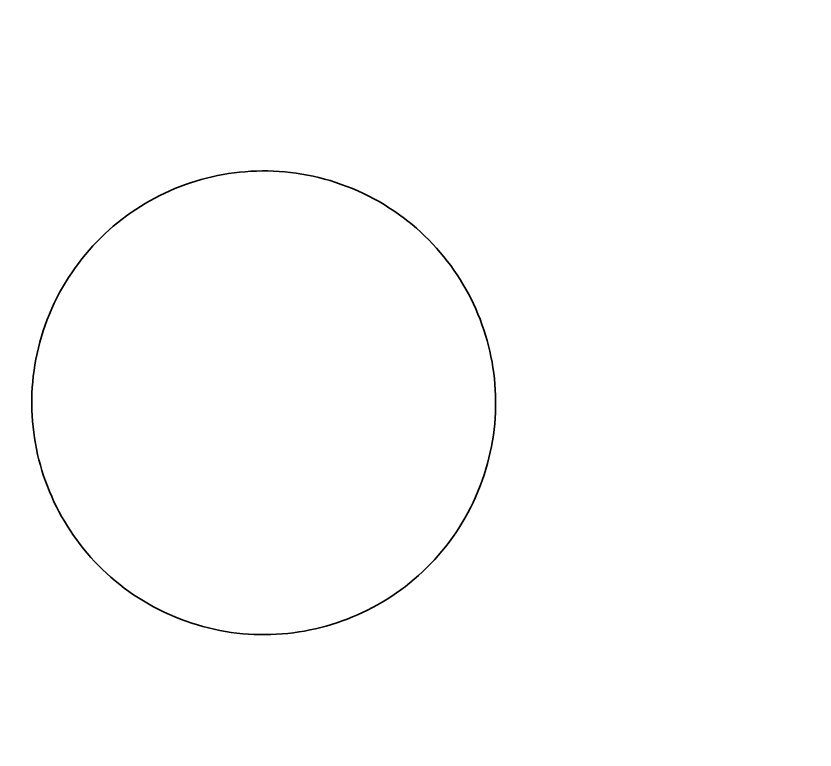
# Model space of a CAD drawing. Header units: centimetres. Extents: x -14.5 to 14.3, y -14.3 to 14.5.
# Drawn here: x -8.904 to -7.014, y 1.638 to 3.376 of the extents above; entities that cross this region are included whole.
import ezdxf

# ---------------------------------------------------------------- set-up
doc = ezdxf.new("R2010")
doc.units = ezdxf.units.CM
doc.header["$MEASUREMENT"] = 0
doc.layers.add('Layer 1', color=7, linetype='Continuous')

msp = doc.modelspace()

# ---------------------------------------------------------------- linework, layer by layer
at = {"layer": 'Layer 1', "color": 250, "lineweight": 35}
for points, knots in [([(-0.11537, 14.45903), (-8.05443, 14.45903), (-14.4903, 8.02315), (-14.4903, 0.0841), (-14.4903, 0.0841), (-14.4903, -7.85495), (-8.05443, -14.29082), (-0.11537, -14.29082), (-0.11537, -14.29082), (7.82367, -14.29082), (14.25955, -7.85495), (14.25955, 0.0841), (14.25955, 0.0841), (14.25955, 8.02315), (7.82367, 14.45903), (-0.11537, 14.45903)], [0, 0, 0, 0, 0.2, 0.2, 0.2, 0.2, 0.4, 0.4, 0.4, 0.4, 0.6, 0.6, 0.6, 0.6, 1, 1, 1, 1]), ([(-8.10805, 2.96706), (-8.10805, 2.96706), (-8.1212, 2.97232), (-8.1212, 2.97232), (-8.1212, 2.97232), (-8.1212, 2.97232), (-8.13441, 2.97721), (-8.13441, 2.97721), (-8.13441, 2.97721), (-8.13441, 2.97721), (-8.14766, 2.98173), (-8.14766, 2.98173), (-8.14766, 2.98173), (-8.14766, 2.98173), (-8.16095, 2.98591), (-8.16095, 2.98591), (-8.16095, 2.98591), (-8.16095, 2.98591), (-8.17429, 2.98972), (-8.17429, 2.98972), (-8.17429, 2.98972), (-8.17429, 2.98972), (-8.18765, 2.99319), (-8.18765, 2.99319), (-8.18765, 2.99319), (-8.18765, 2.99319), (-8.20105, 2.9963), (-8.20105, 2.9963), (-8.20105, 2.9963), (-8.20105, 2.9963), (-8.21446, 2.99907), (-8.21446, 2.99907), (-8.21446, 2.99907), (-8.21446, 2.99907), (-8.22789, 3.00149), (-8.22789, 3.00149), (-8.22789, 3.00149), (-8.22789, 3.00149), (-8.24132, 3.00356), (-8.24132, 3.00356), (-8.24132, 3.00356), (-8.24132, 3.00356), (-8.25476, 3.0053), (-8.25476, 3.0053), (-8.25476, 3.0053), (-8.25476, 3.0053), (-8.2682, 3.00669), (-8.2682, 3.00669), (-8.2682, 3.00669), (-8.2682, 3.00669), (-8.28164, 3.00775), (-8.28164, 3.00775), (-8.28164, 3.00775), (-8.28164, 3.00775), (-8.29505, 3.00848), (-8.29505, 3.00848), (-8.29505, 3.00848), (-8.29505, 3.00848), (-8.30845, 3.00887), (-8.30845, 3.00887), (-8.30845, 3.00887), (-8.30845, 3.00887), (-8.32183, 3.00893), (-8.32183, 3.00893), (-8.32183, 3.00893), (-8.32183, 3.00893), (-8.33518, 3.00867), (-8.33518, 3.00867), (-8.33518, 3.00867), (-8.33518, 3.00867), (-8.34849, 3.00808), (-8.34849, 3.00808), (-8.34849, 3.00808), (-8.34849, 3.00808), (-8.36176, 3.00717), (-8.36176, 3.00717), (-8.36176, 3.00717), (-8.36176, 3.00717), (-8.37498, 3.00594), (-8.37498, 3.00594), (-8.37498, 3.00594), (-8.37498, 3.00594), (-8.38815, 3.00439), (-8.38815, 3.00439), (-8.38815, 3.00439), (-8.38815, 3.00439), (-8.40126, 3.00253), (-8.40126, 3.00253), (-8.40126, 3.00253), (-8.40126, 3.00253), (-8.41431, 3.00035), (-8.41431, 3.00035), (-8.41431, 3.00035), (-8.41431, 3.00035), (-8.42729, 2.99786), (-8.42729, 2.99786), (-8.42729, 2.99786), (-8.42729, 2.99786), (-8.44019, 2.99506), (-8.44019, 2.99506), (-8.44019, 2.99506), (-8.44019, 2.99506), (-8.45301, 2.99196), (-8.45301, 2.99196), (-8.45301, 2.99196), (-8.45301, 2.99196), (-8.46575, 2.98855), (-8.46575, 2.98855), (-8.46575, 2.98855), (-8.46575, 2.98855), (-8.47839, 2.98484), (-8.47839, 2.98484), (-8.47839, 2.98484), (-8.47839, 2.98484), (-8.49094, 2.98083), (-8.49094, 2.98083), (-8.49094, 2.98083), (-8.49094, 2.98083), (-8.50339, 2.97653), (-8.50339, 2.97653), (-8.50339, 2.97653), (-8.50339, 2.97653), (-8.51572, 2.97193), (-8.51572, 2.97193), (-8.51572, 2.97193), (-8.51572, 2.97193), (-8.52794, 2.96703), (-8.52794, 2.96703), (-8.52794, 2.96703), (-8.52794, 2.96703), (-8.54004, 2.96185), (-8.54004, 2.96185), (-8.54004, 2.96185), (-8.54004, 2.96185), (-8.55202, 2.95638), (-8.55202, 2.95638), (-8.55202, 2.95638), (-8.55202, 2.95638), (-8.56386, 2.95063), (-8.56386, 2.95063), (-8.56386, 2.95063), (-8.56386, 2.95063), (-8.57557, 2.94459), (-8.57557, 2.94459), (-8.57557, 2.94459), (-8.57557, 2.94459), (-8.58713, 2.93827), (-8.58713, 2.93827), (-8.58713, 2.93827), (-8.58713, 2.93827), (-8.59855, 2.93167), (-8.59855, 2.93167), (-8.59855, 2.93167), (-8.59855, 2.93167), (-8.60981, 2.9248), (-8.60981, 2.9248), (-8.60981, 2.9248), (-8.60981, 2.9248), (-8.62091, 2.91765), (-8.62091, 2.91765), (-8.62091, 2.91765), (-8.62091, 2.91765), (-8.63185, 2.91024), (-8.63185, 2.91024), (-8.63185, 2.91024), (-8.63185, 2.91024), (-8.64261, 2.90255), (-8.64261, 2.90255), (-8.64261, 2.90255), (-8.64261, 2.90255), (-8.6532, 2.8946), (-8.6532, 2.8946), (-8.6532, 2.8946), (-8.6532, 2.8946), (-8.66361, 2.88638), (-8.66361, 2.88638), (-8.66361, 2.88638), (-8.66361, 2.88638), (-8.67383, 2.8779), (-8.67383, 2.8779), (-8.67383, 2.8779), (-8.67383, 2.8779), (-8.68386, 2.86916), (-8.68386, 2.86916), (-8.68386, 2.86916), (-8.68386, 2.86916), (-8.69369, 2.86017), (-8.69369, 2.86017), (-8.69369, 2.86017), (-8.69369, 2.86017), (-8.70331, 2.85092), (-8.70331, 2.85092), (-8.70331, 2.85092), (-8.70331, 2.85092), (-8.71272, 2.84141), (-8.71272, 2.84141), (-8.71272, 2.84141), (-8.71272, 2.84141), (-8.72192, 2.83166), (-8.72192, 2.83166), (-8.72192, 2.83166), (-8.72192, 2.83166), (-8.7309, 2.82166), (-8.7309, 2.82166), (-8.7309, 2.82166), (-8.7309, 2.82166), (-8.73964, 2.81141), (-8.73964, 2.81141), (-8.73964, 2.81141), (-8.73964, 2.81141), (-8.74816, 2.80092), (-8.74816, 2.80092), (-8.74816, 2.80092), (-8.74816, 2.80092), (-8.75644, 2.79019), (-8.75644, 2.79019), (-8.75644, 2.79019), (-8.75644, 2.79019), (-8.76447, 2.77922), (-8.76447, 2.77922), (-8.76447, 2.77922), (-8.76447, 2.77922), (-8.77225, 2.76802), (-8.77225, 2.76802), (-8.77225, 2.76802), (-8.77225, 2.76802), (-8.77978, 2.75658), (-8.77978, 2.75658), (-8.77978, 2.75658), (-8.77978, 2.75658), (-8.78705, 2.7449), (-8.78705, 2.7449), (-8.78705, 2.7449), (-8.78705, 2.7449), (-8.79405, 2.733), (-8.79405, 2.733), (-8.79405, 2.733), (-8.79405, 2.733), (-8.80078, 2.72088), (-8.80078, 2.72088), (-8.80078, 2.72088), (-8.80078, 2.72088), (-8.80723, 2.70852), (-8.80723, 2.70852), (-8.80723, 2.70852), (-8.80723, 2.70852), (-8.8134, 2.69595), (-8.8134, 2.69595), (-8.8134, 2.69595), (-8.8134, 2.69595), (-8.81927, 2.68316), (-8.81927, 2.68316), (-8.81927, 2.68316), (-8.81927, 2.68316), (-8.82486, 2.67014), (-8.82486, 2.67014), (-8.82486, 2.67014), (-8.82486, 2.67014), (-8.83011, 2.65699), (-8.83011, 2.65699), (-8.83011, 2.65699), (-8.83011, 2.65699), (-8.835, 2.64379), (-8.835, 2.64379), (-8.835, 2.64379), (-8.835, 2.64379), (-8.83953, 2.63054), (-8.83953, 2.63054), (-8.83953, 2.63054), (-8.83953, 2.63054), (-8.8437, 2.61724), (-8.8437, 2.61724), (-8.8437, 2.61724), (-8.8437, 2.61724), (-8.84752, 2.60391), (-8.84752, 2.60391), (-8.84752, 2.60391), (-8.84752, 2.60391), (-8.85099, 2.59054), (-8.85099, 2.59054), (-8.85099, 2.59054), (-8.85099, 2.59054), (-8.8541, 2.57715), (-8.8541, 2.57715), (-8.8541, 2.57715), (-8.8541, 2.57715), (-8.85687, 2.56374), (-8.85687, 2.56374), (-8.85687, 2.56374), (-8.85687, 2.56374), (-8.85929, 2.55031), (-8.85929, 2.55031), (-8.85929, 2.55031), (-8.85929, 2.55031), (-8.86136, 2.53687), (-8.86136, 2.53687), (-8.86136, 2.53687), (-8.86136, 2.53687), (-8.8631, 2.52343), (-8.8631, 2.52343), (-8.8631, 2.52343), (-8.8631, 2.52343), (-8.86449, 2.50999), (-8.86449, 2.50999), (-8.86449, 2.50999), (-8.86449, 2.50999), (-8.86555, 2.49656), (-8.86555, 2.49656), (-8.86555, 2.49656), (-8.86555, 2.49656), (-8.86628, 2.48314), (-8.86628, 2.48314), (-8.86628, 2.48314), (-8.86628, 2.48314), (-8.86667, 2.46974), (-8.86667, 2.46974), (-8.86667, 2.46974), (-8.86667, 2.46974), (-8.86674, 2.45637), (-8.86674, 2.45637), (-8.86674, 2.45637), (-8.86674, 2.45637), (-8.86647, 2.44302), (-8.86647, 2.44302), (-8.86647, 2.44302), (-8.86647, 2.44302), (-8.86588, 2.42971), (-8.86588, 2.42971), (-8.86588, 2.42971), (-8.86588, 2.42971), (-8.86497, 2.41644), (-8.86497, 2.41644), (-8.86497, 2.41644), (-8.86497, 2.41644), (-8.86374, 2.40322), (-8.86374, 2.40322), (-8.86374, 2.40322), (-8.86374, 2.40322), (-8.86219, 2.39005), (-8.86219, 2.39005), (-8.86219, 2.39005), (-8.86219, 2.39005), (-8.86033, 2.37694), (-8.86033, 2.37694), (-8.86033, 2.37694), (-8.86033, 2.37694), (-8.85815, 2.36389), (-8.85815, 2.36389), (-8.85815, 2.36389), (-8.85815, 2.36389), (-8.85566, 2.35091), (-8.85566, 2.35091), (-8.85566, 2.35091), (-8.85566, 2.35091), (-8.85286, 2.33801), (-8.85286, 2.33801), (-8.85286, 2.33801), (-8.85286, 2.33801), (-8.84976, 2.32519), (-8.84976, 2.32519), (-8.84976, 2.32519), (-8.84976, 2.32519), (-8.84635, 2.31245), (-8.84635, 2.31245), (-8.84635, 2.31245), (-8.84635, 2.31245), (-8.84264, 2.29981), (-8.84264, 2.29981), (-8.84264, 2.29981), (-8.84264, 2.29981), (-8.83864, 2.28726), (-8.83864, 2.28726), (-8.83864, 2.28726), (-8.83864, 2.28726), (-8.83433, 2.27482), (-8.83433, 2.27482), (-8.83433, 2.27482), (-8.83433, 2.27482), (-8.82973, 2.26248), (-8.82973, 2.26248), (-8.82973, 2.26248), (-8.82973, 2.26248), (-8.82484, 2.25026), (-8.82484, 2.25026), (-8.82484, 2.25026), (-8.82484, 2.25026), (-8.81966, 2.23816), (-8.81966, 2.23816), (-8.81966, 2.23816), (-8.81966, 2.23816), (-8.81419, 2.22618), (-8.81419, 2.22618), (-8.81419, 2.22618), (-8.81419, 2.22618), (-8.80843, 2.21434), (-8.80843, 2.21434), (-8.80843, 2.21434), (-8.80843, 2.21434), (-8.80239, 2.20263), (-8.80239, 2.20263), (-8.80239, 2.20263), (-8.80239, 2.20263), (-8.79608, 2.19107), (-8.79608, 2.19107), (-8.79608, 2.19107), (-8.79608, 2.19107), (-8.78948, 2.17966), (-8.78948, 2.17966), (-8.78948, 2.17966), (-8.78948, 2.17966), (-8.78261, 2.16839), (-8.78261, 2.16839), (-8.78261, 2.16839), (-8.78261, 2.16839), (-8.77546, 2.15729), (-8.77546, 2.15729), (-8.77546, 2.15729), (-8.77546, 2.15729), (-8.76804, 2.14635), (-8.76804, 2.14635), (-8.76804, 2.14635), (-8.76804, 2.14635), (-8.76036, 2.13559), (-8.76036, 2.13559), (-8.76036, 2.13559), (-8.76036, 2.13559), (-8.75241, 2.125), (-8.75241, 2.125), (-8.75241, 2.125), (-8.75241, 2.125), (-8.74419, 2.11459), (-8.74419, 2.11459), (-8.74419, 2.11459), (-8.74419, 2.11459), (-8.73571, 2.10437), (-8.73571, 2.10437), (-8.73571, 2.10437), (-8.73571, 2.10437), (-8.72697, 2.09434), (-8.72697, 2.09434), (-8.72697, 2.09434), (-8.72697, 2.09434), (-8.71798, 2.08452), (-8.71798, 2.08452), (-8.71798, 2.08452), (-8.71798, 2.08452), (-8.70872, 2.07489), (-8.70872, 2.07489), (-8.70872, 2.07489), (-8.70872, 2.07489), (-8.69922, 2.06548), (-8.69922, 2.06548), (-8.69922, 2.06548), (-8.69922, 2.06548), (-8.68947, 2.05628), (-8.68947, 2.05628), (-8.68947, 2.05628), (-8.68947, 2.05628), (-8.67947, 2.04731), (-8.67947, 2.04731), (-8.67947, 2.04731), (-8.67947, 2.04731), (-8.66922, 2.03856), (-8.66922, 2.03856), (-8.66922, 2.03856), (-8.66922, 2.03856), (-8.65873, 2.03004), (-8.65873, 2.03004), (-8.65873, 2.03004), (-8.65873, 2.03004), (-8.648, 2.02176), (-8.648, 2.02176), (-8.648, 2.02176), (-8.648, 2.02176), (-8.63703, 2.01373), (-8.63703, 2.01373), (-8.63703, 2.01373), (-8.63703, 2.01373), (-8.62582, 2.00595), (-8.62582, 2.00595), (-8.62582, 2.00595), (-8.62582, 2.00595), (-8.61438, 1.99842), (-8.61438, 1.99842), (-8.61438, 1.99842), (-8.61438, 1.99842), (-8.60271, 1.99115), (-8.60271, 1.99115), (-8.60271, 1.99115), (-8.60271, 1.99115), (-8.59081, 1.98415), (-8.59081, 1.98415), (-8.59081, 1.98415), (-8.59081, 1.98415), (-8.57868, 1.97742), (-8.57868, 1.97742), (-8.57868, 1.97742), (-8.57868, 1.97742), (-8.56633, 1.97097), (-8.56633, 1.97097), (-8.56633, 1.97097), (-8.56633, 1.97097), (-8.55376, 1.9648), (-8.55376, 1.9648), (-8.55376, 1.9648), (-8.55376, 1.9648), (-8.54096, 1.95892), (-8.54096, 1.95892), (-8.54096, 1.95892), (-8.54096, 1.95892), (-8.52795, 1.95334), (-8.52795, 1.95334), (-8.52795, 1.95334), (-8.52795, 1.95334), (-8.5148, 1.94809), (-8.5148, 1.94809), (-8.5148, 1.94809), (-8.5148, 1.94809), (-8.5016, 1.9432), (-8.5016, 1.9432), (-8.5016, 1.9432), (-8.5016, 1.9432), (-8.48835, 1.93867), (-8.48835, 1.93867), (-8.48835, 1.93867), (-8.48835, 1.93867), (-8.47505, 1.93449), (-8.47505, 1.93449), (-8.47505, 1.93449), (-8.47505, 1.93449), (-8.46172, 1.93068), (-8.46172, 1.93068), (-8.46172, 1.93068), (-8.46172, 1.93068), (-8.44835, 1.92721), (-8.44835, 1.92721), (-8.44835, 1.92721), (-8.44835, 1.92721), (-8.43496, 1.9241), (-8.43496, 1.9241), (-8.43496, 1.9241), (-8.43496, 1.9241), (-8.42155, 1.92133), (-8.42155, 1.92133), (-8.42155, 1.92133), (-8.42155, 1.92133), (-8.40812, 1.91891), (-8.40812, 1.91891), (-8.40812, 1.91891), (-8.40812, 1.91891), (-8.39468, 1.91683), (-8.39468, 1.91683), (-8.39468, 1.91683), (-8.39468, 1.91683), (-8.38124, 1.9151), (-8.38124, 1.9151), (-8.38124, 1.9151), (-8.38124, 1.9151), (-8.3678, 1.9137), (-8.3678, 1.9137), (-8.3678, 1.9137), (-8.3678, 1.9137), (-8.35437, 1.91264), (-8.35437, 1.91264), (-8.35437, 1.91264), (-8.35437, 1.91264), (-8.34095, 1.91192), (-8.34095, 1.91192), (-8.34095, 1.91192), (-8.34095, 1.91192), (-8.32755, 1.91152), (-8.32755, 1.91152), (-8.32755, 1.91152), (-8.32755, 1.91152), (-8.31417, 1.91146), (-8.31417, 1.91146), (-8.31417, 1.91146), (-8.31417, 1.91146), (-8.30083, 1.91172), (-8.30083, 1.91172), (-8.30083, 1.91172), (-8.30083, 1.91172), (-8.28752, 1.91231), (-8.28752, 1.91231), (-8.28752, 1.91231), (-8.28752, 1.91231), (-8.27425, 1.91322), (-8.27425, 1.91322), (-8.27425, 1.91322), (-8.27425, 1.91322), (-8.26103, 1.91445), (-8.26103, 1.91445), (-8.26103, 1.91445), (-8.26103, 1.91445), (-8.24786, 1.916), (-8.24786, 1.916), (-8.24786, 1.916), (-8.24786, 1.916), (-8.23474, 1.91787), (-8.23474, 1.91787), (-8.23474, 1.91787), (-8.23474, 1.91787), (-8.2217, 1.92005), (-8.2217, 1.92005), (-8.2217, 1.92005), (-8.2217, 1.92005), (-8.20872, 1.92253), (-8.20872, 1.92253), (-8.20872, 1.92253), (-8.20872, 1.92253), (-8.19581, 1.92533), (-8.19581, 1.92533), (-8.19581, 1.92533), (-8.19581, 1.92533), (-8.18299, 1.92844), (-8.18299, 1.92844), (-8.18299, 1.92844), (-8.18299, 1.92844), (-8.17025, 1.93184), (-8.17025, 1.93184), (-8.17025, 1.93184), (-8.17025, 1.93184), (-8.15761, 1.93555), (-8.15761, 1.93555), (-8.15761, 1.93555), (-8.15761, 1.93555), (-8.14506, 1.93956), (-8.14506, 1.93956), (-8.14506, 1.93956), (-8.14506, 1.93956), (-8.13262, 1.94387), (-8.13262, 1.94387), (-8.13262, 1.94387), (-8.13262, 1.94387), (-8.12028, 1.94847), (-8.12028, 1.94847), (-8.12028, 1.94847), (-8.12028, 1.94847), (-8.10806, 1.95336), (-8.10806, 1.95336), (-8.10806, 1.95336), (-8.10806, 1.95336), (-8.09596, 1.95854), (-8.09596, 1.95854), (-8.09596, 1.95854), (-8.09596, 1.95854), (-8.08398, 1.96401), (-8.08398, 1.96401), (-8.08398, 1.96401), (-8.08398, 1.96401), (-8.07214, 1.96976), (-8.07214, 1.96976), (-8.07214, 1.96976), (-8.07214, 1.96976), (-8.06043, 1.9758), (-8.06043, 1.9758), (-8.06043, 1.9758), (-8.06043, 1.9758), (-8.04887, 1.98212), (-8.04887, 1.98212), (-8.04887, 1.98212), (-8.04887, 1.98212), (-8.03745, 1.98872), (-8.03745, 1.98872), (-8.03745, 1.98872), (-8.03745, 1.98872), (-8.02619, 1.99559), (-8.02619, 1.99559), (-8.02619, 1.99559), (-8.02619, 1.99559), (-8.01509, 2.00274), (-8.01509, 2.00274), (-8.01509, 2.00274), (-8.01509, 2.00274), (-8.00415, 2.01015), (-8.00415, 2.01015), (-8.00415, 2.01015), (-8.00415, 2.01015), (-7.99339, 2.01784), (-7.99339, 2.01784), (-7.99339, 2.01784), (-7.99339, 2.01784), (-7.9828, 2.02579), (-7.9828, 2.02579), (-7.9828, 2.02579), (-7.9828, 2.02579), (-7.97239, 2.03401), (-7.97239, 2.03401), (-7.97239, 2.03401), (-7.97239, 2.03401), (-7.96217, 2.04249), (-7.96217, 2.04249), (-7.96217, 2.04249), (-7.96217, 2.04249), (-7.95214, 2.05123), (-7.95214, 2.05123), (-7.95214, 2.05123), (-7.95214, 2.05123), (-7.94231, 2.06022), (-7.94231, 2.06022), (-7.94231, 2.06022), (-7.94231, 2.06022), (-7.93269, 2.06947), (-7.93269, 2.06947), (-7.93269, 2.06947), (-7.93269, 2.06947), (-7.92327, 2.07898), (-7.92327, 2.07898), (-7.92327, 2.07898), (-7.92327, 2.07898), (-7.91408, 2.08873), (-7.91408, 2.08873), (-7.91408, 2.08873), (-7.91408, 2.08873), (-7.9051, 2.09873), (-7.9051, 2.09873), (-7.9051, 2.09873), (-7.9051, 2.09873), (-7.89635, 2.10898), (-7.89635, 2.10898), (-7.89635, 2.10898), (-7.89635, 2.10898), (-7.88784, 2.11947), (-7.88784, 2.11947), (-7.88784, 2.11947), (-7.88784, 2.11947), (-7.87956, 2.1302), (-7.87956, 2.1302), (-7.87956, 2.1302), (-7.87956, 2.1302), (-7.87153, 2.14117), (-7.87153, 2.14117), (-7.87153, 2.14117), (-7.87153, 2.14117), (-7.86374, 2.15237), (-7.86374, 2.15237), (-7.86374, 2.15237), (-7.86374, 2.15237), (-7.85621, 2.16381), (-7.85621, 2.16381), (-7.85621, 2.16381), (-7.85621, 2.16381), (-7.84894, 2.17549), (-7.84894, 2.17549), (-7.84894, 2.17549), (-7.84894, 2.17549), (-7.84194, 2.18739), (-7.84194, 2.18739), (-7.84194, 2.18739), (-7.84194, 2.18739), (-7.83521, 2.19951), (-7.83521, 2.19951), (-7.83521, 2.19951), (-7.83521, 2.19951), (-7.82876, 2.21187), (-7.82876, 2.21187), (-7.82876, 2.21187), (-7.82876, 2.21187), (-7.8226, 2.22444), (-7.8226, 2.22444), (-7.8226, 2.22444), (-7.8226, 2.22444), (-7.81672, 2.23723), (-7.81672, 2.23723), (-7.81672, 2.23723), (-7.81672, 2.23723), (-7.81113, 2.25025), (-7.81113, 2.25025), (-7.81113, 2.25025), (-7.81113, 2.25025), (-7.80588, 2.26339), (-7.80588, 2.26339), (-7.80588, 2.26339), (-7.80588, 2.26339), (-7.80099, 2.2766), (-7.80099, 2.2766), (-7.80099, 2.2766), (-7.80099, 2.2766), (-7.79646, 2.28985), (-7.79646, 2.28985), (-7.79646, 2.28985), (-7.79646, 2.28985), (-7.79229, 2.30315), (-7.79229, 2.30315), (-7.79229, 2.30315), (-7.79229, 2.30315), (-7.78847, 2.31648), (-7.78847, 2.31648), (-7.78847, 2.31648), (-7.78847, 2.31648), (-7.78501, 2.32985), (-7.78501, 2.32985), (-7.78501, 2.32985), (-7.78501, 2.32985), (-7.78189, 2.34324), (-7.78189, 2.34324), (-7.78189, 2.34324), (-7.78189, 2.34324), (-7.77913, 2.35665), (-7.77913, 2.35665), (-7.77913, 2.35665), (-7.77913, 2.35665), (-7.77671, 2.37008), (-7.77671, 2.37008), (-7.77671, 2.37008), (-7.77671, 2.37008), (-7.77463, 2.38352), (-7.77463, 2.38352), (-7.77463, 2.38352), (-7.77463, 2.38352), (-7.7729, 2.39696), (-7.7729, 2.39696), (-7.7729, 2.39696), (-7.7729, 2.39696), (-7.7715, 2.4104), (-7.7715, 2.4104), (-7.7715, 2.4104), (-7.7715, 2.4104), (-7.77044, 2.42383), (-7.77044, 2.42383), (-7.77044, 2.42383), (-7.77044, 2.42383), (-7.76972, 2.43725), (-7.76972, 2.43725), (-7.76972, 2.43725), (-7.76972, 2.43725), (-7.76933, 2.45065), (-7.76933, 2.45065), (-7.76933, 2.45065), (-7.76933, 2.45065), (-7.76926, 2.46402), (-7.76926, 2.46402), (-7.76926, 2.46402), (-7.76926, 2.46402), (-7.76953, 2.47737), (-7.76953, 2.47737), (-7.76953, 2.47737), (-7.76953, 2.47737), (-7.77011, 2.49068), (-7.77011, 2.49068), (-7.77011, 2.49068), (-7.77011, 2.49068), (-7.77103, 2.50395), (-7.77103, 2.50395), (-7.77103, 2.50395), (-7.77103, 2.50395), (-7.77226, 2.51717), (-7.77226, 2.51717), (-7.77226, 2.51717), (-7.77226, 2.51717), (-7.77381, 2.53034), (-7.77381, 2.53034), (-7.77381, 2.53034), (-7.77381, 2.53034), (-7.77567, 2.54345), (-7.77567, 2.54345), (-7.77567, 2.54345), (-7.77567, 2.54345), (-7.77785, 2.5565), (-7.77785, 2.5565), (-7.77785, 2.5565), (-7.77785, 2.5565), (-7.78034, 2.56948), (-7.78034, 2.56948), (-7.78034, 2.56948), (-7.78034, 2.56948), (-7.78314, 2.58238), (-7.78314, 2.58238), (-7.78314, 2.58238), (-7.78314, 2.58238), (-7.78624, 2.59521), (-7.78624, 2.59521), (-7.78624, 2.59521), (-7.78624, 2.59521), (-7.78965, 2.60794), (-7.78965, 2.60794), (-7.78965, 2.60794), (-7.78965, 2.60794), (-7.79336, 2.62059), (-7.79336, 2.62059), (-7.79336, 2.62059), (-7.79336, 2.62059), (-7.79737, 2.63314), (-7.79737, 2.63314), (-7.79737, 2.63314), (-7.79737, 2.63314), (-7.80167, 2.64558), (-7.80167, 2.64558), (-7.80167, 2.64558), (-7.80167, 2.64558), (-7.80627, 2.65792), (-7.80627, 2.65792), (-7.80627, 2.65792), (-7.80627, 2.65792), (-7.81116, 2.67014), (-7.81116, 2.67014), (-7.81116, 2.67014), (-7.81116, 2.67014), (-7.81635, 2.68224), (-7.81635, 2.68224), (-7.81635, 2.68224), (-7.81635, 2.68224), (-7.82182, 2.69421), (-7.82182, 2.69421), (-7.82182, 2.69421), (-7.82182, 2.69421), (-7.82757, 2.70606), (-7.82757, 2.70606), (-7.82757, 2.70606), (-7.82757, 2.70606), (-7.83361, 2.71776), (-7.83361, 2.71776), (-7.83361, 2.71776), (-7.83361, 2.71776), (-7.83993, 2.72933), (-7.83993, 2.72933), (-7.83993, 2.72933), (-7.83993, 2.72933), (-7.84652, 2.74074), (-7.84652, 2.74074), (-7.84652, 2.74074), (-7.84652, 2.74074), (-7.8534, 2.752), (-7.8534, 2.752), (-7.8534, 2.752), (-7.8534, 2.752), (-7.86054, 2.76311), (-7.86054, 2.76311), (-7.86054, 2.76311), (-7.86054, 2.76311), (-7.86796, 2.77404), (-7.86796, 2.77404), (-7.86796, 2.77404), (-7.86796, 2.77404), (-7.87565, 2.78481), (-7.87565, 2.78481), (-7.87565, 2.78481), (-7.87565, 2.78481), (-7.8836, 2.7954), (-7.8836, 2.7954), (-7.8836, 2.7954), (-7.8836, 2.7954), (-7.89182, 2.80581), (-7.89182, 2.80581), (-7.89182, 2.80581), (-7.89182, 2.80581), (-7.90029, 2.81603), (-7.90029, 2.81603), (-7.90029, 2.81603), (-7.90029, 2.81603), (-7.90903, 2.82606), (-7.90903, 2.82606), (-7.90903, 2.82606), (-7.90903, 2.82606), (-7.91803, 2.83589), (-7.91803, 2.83589), (-7.91803, 2.83589), (-7.91803, 2.83589), (-7.92728, 2.84551), (-7.92728, 2.84551), (-7.92728, 2.84551), (-7.92728, 2.84551), (-7.93678, 2.85492), (-7.93678, 2.85492), (-7.93678, 2.85492), (-7.93678, 2.85492), (-7.94654, 2.86412), (-7.94654, 2.86412), (-7.94654, 2.86412), (-7.94654, 2.86412), (-7.95654, 2.8731), (-7.95654, 2.8731), (-7.95654, 2.8731), (-7.95654, 2.8731), (-7.96678, 2.88184), (-7.96678, 2.88184), (-7.96678, 2.88184), (-7.96678, 2.88184), (-7.97727, 2.89036), (-7.97727, 2.89036), (-7.97727, 2.89036), (-7.97727, 2.89036), (-7.98801, 2.89864), (-7.98801, 2.89864), (-7.98801, 2.89864), (-7.98801, 2.89864), (-7.99898, 2.90667), (-7.99898, 2.90667), (-7.99898, 2.90667), (-7.99898, 2.90667), (-8.01018, 2.91446), (-8.01018, 2.91446), (-8.01018, 2.91446), (-8.01018, 2.91446), (-8.02162, 2.92198), (-8.02162, 2.92198), (-8.02162, 2.92198), (-8.02162, 2.92198), (-8.03329, 2.92925), (-8.03329, 2.92925), (-8.03329, 2.92925), (-8.03329, 2.92925), (-8.04519, 2.93625), (-8.04519, 2.93625), (-8.04519, 2.93625), (-8.04519, 2.93625), (-8.05732, 2.94298), (-8.05732, 2.94298), (-8.05732, 2.94298), (-8.05732, 2.94298), (-8.06967, 2.94943), (-8.06967, 2.94943), (-8.06967, 2.94943), (-8.06967, 2.94943), (-8.08225, 2.9556), (-8.08225, 2.9556), (-8.08225, 2.9556), (-8.08225, 2.9556), (-8.09504, 2.96148), (-8.09504, 2.96148), (-8.09504, 2.96148), (-8.09504, 2.96148), (-8.10805, 2.96706), (-8.10805, 2.96706)], [0, 0, 0, 0, 0.0038911, 0.0038911, 0.0038911, 0.0038911, 0.0077821, 0.0077821, 0.0077821, 0.0077821, 0.0116732, 0.0116732, 0.0116732, 0.0116732, 0.0155642, 0.0155642, 0.0155642, 0.0155642, 0.0194553, 0.0194553, 0.0194553, 0.0194553, 0.0233463, 0.0233463, 0.0233463, 0.0233463, 0.0272374, 0.0272374, 0.0272374, 0.0272374, 0.0311284, 0.0311284, 0.0311284, 0.0311284, 0.0350195, 0.0350195, 0.0350195, 0.0350195, 0.0389105, 0.0389105, 0.0389105, 0.0389105, 0.0428016, 0.0428016, 0.0428016, 0.0428016, 0.0466926, 0.0466926, 0.0466926, 0.0466926, 0.0505837, 0.0505837, 0.0505837, 0.0505837, 0.0544747, 0.0544747, 0.0544747, 0.0544747, 0.0583658, 0.0583658, 0.0583658, 0.0583658, 0.0622568, 0.0622568, 0.0622568, 0.0622568, 0.0661479, 0.0661479, 0.0661479, 0.0661479, 0.0700389, 0.0700389, 0.0700389, 0.0700389, 0.07393, 0.07393, 0.07393, 0.07393, 0.077821, 0.077821, 0.077821, 0.077821, 0.0817121, 0.0817121, 0.0817121, 0.0817121, 0.0856031, 0.0856031, 0.0856031, 0.0856031, 0.0894942, 0.0894942, 0.0894942, 0.0894942, 0.0933852, 0.0933852, 0.0933852, 0.0933852, 0.0972763, 0.0972763, 0.0972763, 0.0972763, 0.1011673, 0.1011673, 0.1011673, 0.1011673, 0.1050584, 0.1050584, 0.1050584, 0.1050584, 0.1089494, 0.1089494, 0.1089494, 0.1089494, 0.1128405, 0.1128405, 0.1128405, 0.1128405, 0.1167315, 0.1167315, 0.1167315, 0.1167315, 0.1206226, 0.1206226, 0.1206226, 0.1206226, 0.1245136, 0.1245136, 0.1245136, 0.1245136, 0.1284047, 0.1284047, 0.1284047, 0.1284047, 0.1322957, 0.1322957, 0.1322957, 0.1322957, 0.1361868, 0.1361868, 0.1361868, 0.1361868, 0.1400778, 0.1400778, 0.1400778, 0.1400778, 0.1439689, 0.1439689, 0.1439689, 0.1439689, 0.1478599, 0.1478599, 0.1478599, 0.1478599, 0.151751, 0.151751, 0.151751, 0.151751, 0.155642, 0.155642, 0.155642, 0.155642, 0.1595331, 0.1595331, 0.1595331, 0.1595331, 0.1634241, 0.1634241, 0.1634241, 0.1634241, 0.1673152, 0.1673152, 0.1673152, 0.1673152, 0.1712062, 0.1712062, 0.1712062, 0.1712062, 0.1750973, 0.1750973, 0.1750973, 0.1750973, 0.1789883, 0.1789883, 0.1789883, 0.1789883, 0.1828794, 0.1828794, 0.1828794, 0.1828794, 0.1867704, 0.1867704, 0.1867704, 0.1867704, 0.1906615, 0.1906615, 0.1906615, 0.1906615, 0.1945525, 0.1945525, 0.1945525, 0.1945525, 0.1984436, 0.1984436, 0.1984436, 0.1984436, 0.2023346, 0.2023346, 0.2023346, 0.2023346, 0.2062257, 0.2062257, 0.2062257, 0.2062257, 0.2101167, 0.2101167, 0.2101167, 0.2101167, 0.2140078, 0.2140078, 0.2140078, 0.2140078, 0.2178988, 0.2178988, 0.2178988, 0.2178988, 0.2217899, 0.2217899, 0.2217899, 0.2217899, 0.2256809, 0.2256809, 0.2256809, 0.2256809, 0.229572, 0.229572, 0.229572, 0.229572, 0.233463, 0.233463, 0.233463, 0.233463, 0.2373541, 0.2373541, 0.2373541, 0.2373541, 0.2412451, 0.2412451, 0.2412451, 0.2412451, 0.2451362, 0.2451362, 0.2451362, 0.2451362, 0.2490272, 0.2490272, 0.2490272, 0.2490272, 0.2529183, 0.2529183, 0.2529183, 0.2529183, 0.2568093, 0.2568093, 0.2568093, 0.2568093, 0.2607004, 0.2607004, 0.2607004, 0.2607004, 0.2645914, 0.2645914, 0.2645914, 0.2645914, 0.2684825, 0.2684825, 0.2684825, 0.2684825, 0.2723735, 0.2723735, 0.2723735, 0.2723735, 0.2762646, 0.2762646, 0.2762646, 0.2762646, 0.2801556, 0.2801556, 0.2801556, 0.2801556, 0.2840467, 0.2840467, 0.2840467, 0.2840467, 0.2879377, 0.2879377, 0.2879377, 0.2879377, 0.2918288, 0.2918288, 0.2918288, 0.2918288, 0.2957198, 0.2957198, 0.2957198, 0.2957198, 0.2996109, 0.2996109, 0.2996109, 0.2996109, 0.3035019, 0.3035019, 0.3035019, 0.3035019, 0.307393, 0.307393, 0.307393, 0.307393, 0.311284, 0.311284, 0.311284, 0.311284, 0.3151751, 0.3151751, 0.3151751, 0.3151751, 0.3190661, 0.3190661, 0.3190661, 0.3190661, 0.3229572, 0.3229572, 0.3229572, 0.3229572, 0.3268482, 0.3268482, 0.3268482, 0.3268482, 0.3307393, 0.3307393, 0.3307393, 0.3307393, 0.3346304, 0.3346304, 0.3346304, 0.3346304, 0.3385214, 0.3385214, 0.3385214, 0.3385214, 0.3424125, 0.3424125, 0.3424125, 0.3424125, 0.3463035, 0.3463035, 0.3463035, 0.3463035, 0.3501946, 0.3501946, 0.3501946, 0.3501946, 0.3540856, 0.3540856, 0.3540856, 0.3540856, 0.3579767, 0.3579767, 0.3579767, 0.3579767, 0.3618677, 0.3618677, 0.3618677, 0.3618677, 0.3657588, 0.3657588, 0.3657588, 0.3657588, 0.3696498, 0.3696498, 0.3696498, 0.3696498, 0.3735409, 0.3735409, 0.3735409, 0.3735409, 0.3774319, 0.3774319, 0.3774319, 0.3774319, 0.381323, 0.381323, 0.381323, 0.381323, 0.385214, 0.385214, 0.385214, 0.385214, 0.3891051, 0.3891051, 0.3891051, 0.3891051, 0.3929961, 0.3929961, 0.3929961, 0.3929961, 0.3968872, 0.3968872, 0.3968872, 0.3968872, 0.4007782, 0.4007782, 0.4007782, 0.4007782, 0.4046693, 0.4046693, 0.4046693, 0.4046693, 0.4085603, 0.4085603, 0.4085603, 0.4085603, 0.4124514, 0.4124514, 0.4124514, 0.4124514, 0.4163424, 0.4163424, 0.4163424, 0.4163424, 0.4202335, 0.4202335, 0.4202335, 0.4202335, 0.4241245, 0.4241245, 0.4241245, 0.4241245, 0.4280156, 0.4280156, 0.4280156, 0.4280156, 0.4319066, 0.4319066, 0.4319066, 0.4319066, 0.4357977, 0.4357977, 0.4357977, 0.4357977, 0.4396887, 0.4396887, 0.4396887, 0.4396887, 0.4435798, 0.4435798, 0.4435798, 0.4435798, 0.4474708, 0.4474708, 0.4474708, 0.4474708, 0.4513619, 0.4513619, 0.4513619, 0.4513619, 0.4552529, 0.4552529, 0.4552529, 0.4552529, 0.459144, 0.459144, 0.459144, 0.459144, 0.463035, 0.463035, 0.463035, 0.463035, 0.4669261, 0.4669261, 0.4669261, 0.4669261, 0.4708171, 0.4708171, 0.4708171, 0.4708171, 0.4747082, 0.4747082, 0.4747082, 0.4747082, 0.4785992, 0.4785992, 0.4785992, 0.4785992, 0.4824903, 0.4824903, 0.4824903, 0.4824903, 0.4863813, 0.4863813, 0.4863813, 0.4863813, 0.4902724, 0.4902724, 0.4902724, 0.4902724, 0.4941634, 0.4941634, 0.4941634, 0.4941634, 0.4980545, 0.4980545, 0.4980545, 0.4980545, 0.5019455, 0.5019455, 0.5019455, 0.5019455, 0.5058366, 0.5058366, 0.5058366, 0.5058366, 0.5097276, 0.5097276, 0.5097276, 0.5097276, 0.5136187, 0.5136187, 0.5136187, 0.5136187, 0.5175097, 0.5175097, 0.5175097, 0.5175097, 0.5214008, 0.5214008, 0.5214008, 0.5214008, 0.5252918, 0.5252918, 0.5252918, 0.5252918, 0.5291829, 0.5291829, 0.5291829, 0.5291829, 0.5330739, 0.5330739, 0.5330739, 0.5330739, 0.536965, 0.536965, 0.536965, 0.536965, 0.540856, 0.540856, 0.540856, 0.540856, 0.5447471, 0.5447471, 0.5447471, 0.5447471, 0.5486381, 0.5486381, 0.5486381, 0.5486381, 0.5525292, 0.5525292, 0.5525292, 0.5525292, 0.5564202, 0.5564202, 0.5564202, 0.5564202, 0.5603113, 0.5603113, 0.5603113, 0.5603113, 0.5642023, 0.5642023, 0.5642023, 0.5642023, 0.5680934, 0.5680934, 0.5680934, 0.5680934, 0.5719844, 0.5719844, 0.5719844, 0.5719844, 0.5758755, 0.5758755, 0.5758755, 0.5758755, 0.5797665, 0.5797665, 0.5797665, 0.5797665, 0.5836576, 0.5836576, 0.5836576, 0.5836576, 0.5875486, 0.5875486, 0.5875486, 0.5875486, 0.5914397, 0.5914397, 0.5914397, 0.5914397, 0.5953307, 0.5953307, 0.5953307, 0.5953307, 0.5992218, 0.5992218, 0.5992218, 0.5992218, 0.6031128, 0.6031128, 0.6031128, 0.6031128, 0.6070039, 0.6070039, 0.6070039, 0.6070039, 0.6108949, 0.6108949, 0.6108949, 0.6108949, 0.614786, 0.614786, 0.614786, 0.614786, 0.618677, 0.618677, 0.618677, 0.618677, 0.6225681, 0.6225681, 0.6225681, 0.6225681, 0.6264591, 0.6264591, 0.6264591, 0.6264591, 0.6303502, 0.6303502, 0.6303502, 0.6303502, 0.6342412, 0.6342412, 0.6342412, 0.6342412, 0.6381323, 0.6381323, 0.6381323, 0.6381323, 0.6420233, 0.6420233, 0.6420233, 0.6420233, 0.6459144, 0.6459144, 0.6459144, 0.6459144, 0.6498054, 0.6498054, 0.6498054, 0.6498054, 0.6536965, 0.6536965, 0.6536965, 0.6536965, 0.6575875, 0.6575875, 0.6575875, 0.6575875, 0.6614786, 0.6614786, 0.6614786, 0.6614786, 0.6653696, 0.6653696, 0.6653696, 0.6653696, 0.6692607, 0.6692607, 0.6692607, 0.6692607, 0.6731518, 0.6731518, 0.6731518, 0.6731518, 0.6770428, 0.6770428, 0.6770428, 0.6770428, 0.6809339, 0.6809339, 0.6809339, 0.6809339, 0.6848249, 0.6848249, 0.6848249, 0.6848249, 0.688716, 0.688716, 0.688716, 0.688716, 0.692607, 0.692607, 0.692607, 0.692607, 0.6964981, 0.6964981, 0.6964981, 0.6964981, 0.7003891, 0.7003891, 0.7003891, 0.7003891, 0.7042802, 0.7042802, 0.7042802, 0.7042802, 0.7081712, 0.7081712, 0.7081712, 0.7081712, 0.7120623, 0.7120623, 0.7120623, 0.7120623, 0.7159533, 0.7159533, 0.7159533, 0.7159533, 0.7198444, 0.7198444, 0.7198444, 0.7198444, 0.7237354, 0.7237354, 0.7237354, 0.7237354, 0.7276265, 0.7276265, 0.7276265, 0.7276265, 0.7315175, 0.7315175, 0.7315175, 0.7315175, 0.7354086, 0.7354086, 0.7354086, 0.7354086, 0.7392996, 0.7392996, 0.7392996, 0.7392996, 0.7431907, 0.7431907, 0.7431907, 0.7431907, 0.7470817, 0.7470817, 0.7470817, 0.7470817, 0.7509728, 0.7509728, 0.7509728, 0.7509728, 0.7548638, 0.7548638, 0.7548638, 0.7548638, 0.7587549, 0.7587549, 0.7587549, 0.7587549, 0.7626459, 0.7626459, 0.7626459, 0.7626459, 0.766537, 0.766537, 0.766537, 0.766537, 0.770428, 0.770428, 0.770428, 0.770428, 0.7743191, 0.7743191, 0.7743191, 0.7743191, 0.7782101, 0.7782101, 0.7782101, 0.7782101, 0.7821012, 0.7821012, 0.7821012, 0.7821012, 0.7859922, 0.7859922, 0.7859922, 0.7859922, 0.7898833, 0.7898833, 0.7898833, 0.7898833, 0.7937743, 0.7937743, 0.7937743, 0.7937743, 0.7976654, 0.7976654, 0.7976654, 0.7976654, 0.8015564, 0.8015564, 0.8015564, 0.8015564, 0.8054475, 0.8054475, 0.8054475, 0.8054475, 0.8093385, 0.8093385, 0.8093385, 0.8093385, 0.8132296, 0.8132296, 0.8132296, 0.8132296, 0.8171206, 0.8171206, 0.8171206, 0.8171206, 0.8210117, 0.8210117, 0.8210117, 0.8210117, 0.8249027, 0.8249027, 0.8249027, 0.8249027, 0.8287938, 0.8287938, 0.8287938, 0.8287938, 0.8326848, 0.8326848, 0.8326848, 0.8326848, 0.8365759, 0.8365759, 0.8365759, 0.8365759, 0.8404669, 0.8404669, 0.8404669, 0.8404669, 0.844358, 0.844358, 0.844358, 0.844358, 0.848249, 0.848249, 0.848249, 0.848249, 0.8521401, 0.8521401, 0.8521401, 0.8521401, 0.8560311, 0.8560311, 0.8560311, 0.8560311, 0.8599222, 0.8599222, 0.8599222, 0.8599222, 0.8638132, 0.8638132, 0.8638132, 0.8638132, 0.8677043, 0.8677043, 0.8677043, 0.8677043, 0.8715953, 0.8715953, 0.8715953, 0.8715953, 0.8754864, 0.8754864, 0.8754864, 0.8754864, 0.8793774, 0.8793774, 0.8793774, 0.8793774, 0.8832685, 0.8832685, 0.8832685, 0.8832685, 0.8871595, 0.8871595, 0.8871595, 0.8871595, 0.8910506, 0.8910506, 0.8910506, 0.8910506, 0.8949416, 0.8949416, 0.8949416, 0.8949416, 0.8988327, 0.8988327, 0.8988327, 0.8988327, 0.9027237, 0.9027237, 0.9027237, 0.9027237, 0.9066148, 0.9066148, 0.9066148, 0.9066148, 0.9105058, 0.9105058, 0.9105058, 0.9105058, 0.9143969, 0.9143969, 0.9143969, 0.9143969, 0.9182879, 0.9182879, 0.9182879, 0.9182879, 0.922179, 0.922179, 0.922179, 0.922179, 0.92607, 0.92607, 0.92607, 0.92607, 0.9299611, 0.9299611, 0.9299611, 0.9299611, 0.9338521, 0.9338521, 0.9338521, 0.9338521, 0.9377432, 0.9377432, 0.9377432, 0.9377432, 0.9416342, 0.9416342, 0.9416342, 0.9416342, 0.9455253, 0.9455253, 0.9455253, 0.9455253, 0.9494163, 0.9494163, 0.9494163, 0.9494163, 0.9533074, 0.9533074, 0.9533074, 0.9533074, 0.9571984, 0.9571984, 0.9571984, 0.9571984, 0.9610895, 0.9610895, 0.9610895, 0.9610895, 0.9649805, 0.9649805, 0.9649805, 0.9649805, 0.9688716, 0.9688716, 0.9688716, 0.9688716, 0.9727626, 0.9727626, 0.9727626, 0.9727626, 0.9766537, 0.9766537, 0.9766537, 0.9766537, 0.9805447, 0.9805447, 0.9805447, 0.9805447, 0.9844358, 0.9844358, 0.9844358, 0.9844358, 0.9883268, 0.9883268, 0.9883268, 0.9883268, 0.9922179, 0.9922179, 0.9922179, 0.9922179, 1, 1, 1, 1])]:
    msp.add_open_spline(points, degree=3, knots=knots, dxfattribs=at)

doc.saveas('drawing.dxf')
